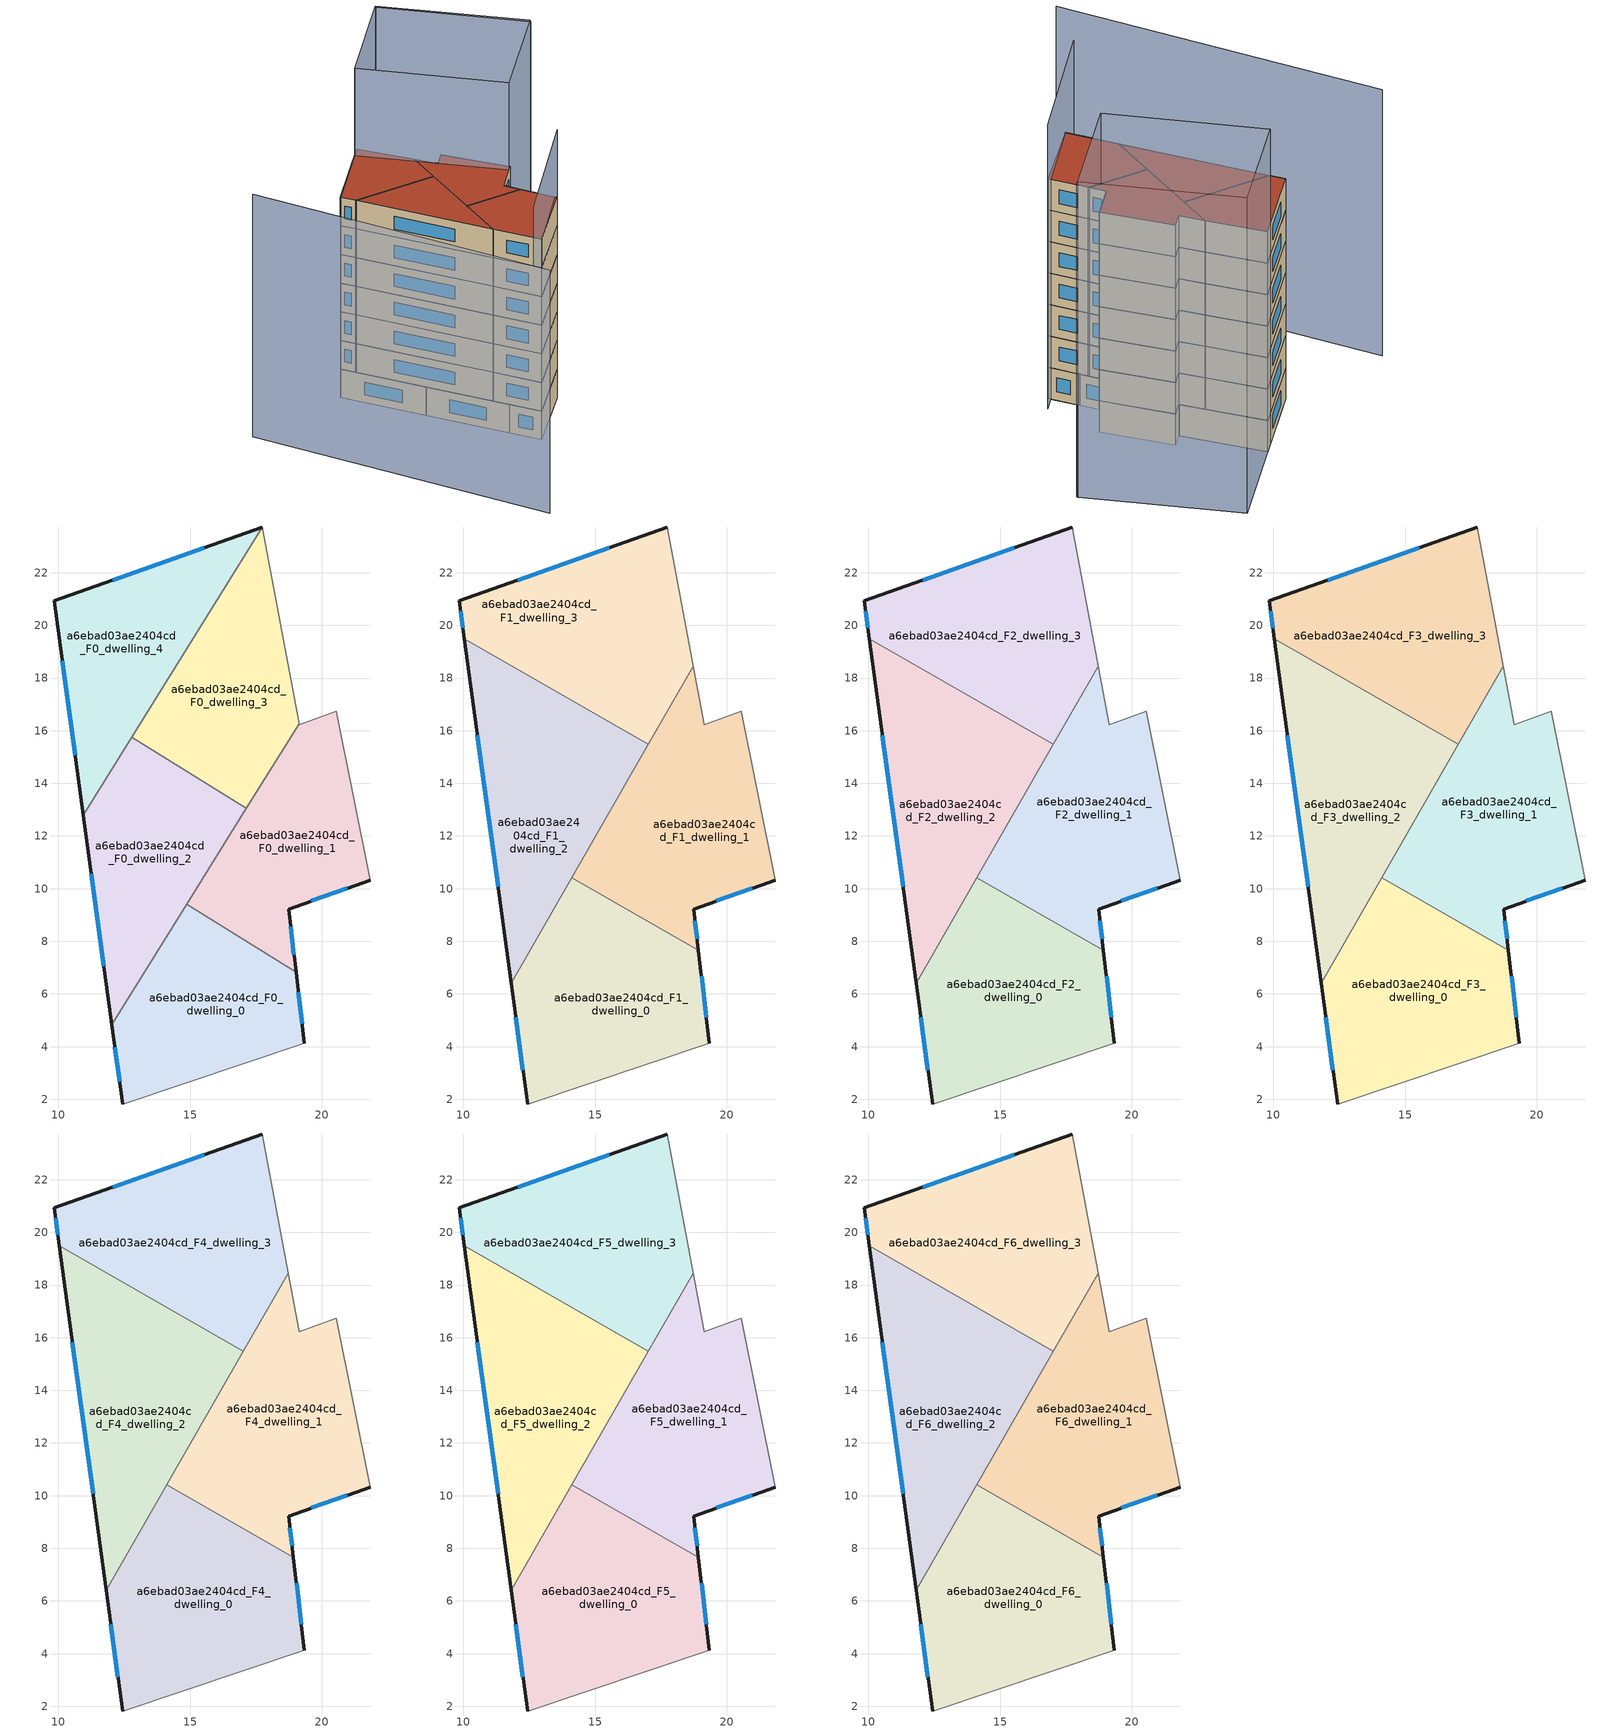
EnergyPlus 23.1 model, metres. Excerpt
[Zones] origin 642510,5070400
a6ebad03ae2404cd_F0_dwelling_0
 floor ground (EU_floor_Construction): 19.34,4.12 19.02,6.82 14.87,9.4 12.03,4.82 12.44,1.82 z0
 wall outside (EU_wall_Construction): 12.44,1.82 12.03,4.82 / 19.02,6.82 19.34,4.12 z0:3
 wall to a6ebad03ae2404cd_F0_dwelling_1 (EU_wall_Construction): 14.87,9.4 19.02,6.82 z0:3
 wall adiabatic (EU_wall_Construction): 19.34,4.12 12.44,1.82 z0:3
 wall to a6ebad03ae2404cd_F0_dwelling_2 (EU_wall_Construction): 12.03,4.82 14.87,9.4 z0:3
 window (EU_Window_Construction): 12.32,2.66 12.14,3.98 / 19.11,6.06 19.25,4.88 z0.84:2.16
a6ebad03ae2404cd_F0_dwelling_1
 floor ground (EU_floor_Construction): 19.02,6.82 18.74,9.22 21.84,10.32 20.55,16.73 19.15,16.23 19.14,16.26 14.87,9.4 z0
 wall outside (EU_wall_Construction): 21.84,10.32 18.74,9.22 19.02,6.82 z0:3
 wall adiabatic (EU_wall_Construction): 19.14,16.26 19.15,16.23 20.55,16.73 21.84,10.32 z0:3
 wall to a6ebad03ae2404cd_F0_dwelling_3 (EU_wall_Construction): 17.14,13.05 19.14,16.26 z0:3
 wall to a6ebad03ae2404cd_F0_dwelling_2 (EU_wall_Construction): 14.87,9.4 17.14,13.05 z0:3
 window (EU_Window_Construction): 20.98,10.02 19.61,9.53 / 18.82,8.55 18.94,7.49 z0.84:2.16
a6ebad03ae2404cd_F0_dwelling_2
 floor ground (EU_floor_Construction): 12.03,4.82 17.14,13.05 12.79,15.75 10.94,12.79 z0
 wall outside (EU_wall_Construction): 12.03,4.82 10.94,12.79 z0:3
 wall to a6ebad03ae2404cd_F0_dwelling_3 (EU_wall_Construction): 12.79,15.75 17.14,13.05 z0:3
 wall to a6ebad03ae2404cd_F0_dwelling_4 (EU_wall_Construction): 10.94,12.79 12.79,15.75 z0:3
 window (EU_Window_Construction): 11.72,7.06 11.25,10.56 z0.84:2.16
a6ebad03ae2404cd_F0_dwelling_3
 floor ground (EU_floor_Construction): 17.14,13.05 19.14,16.26 17.75,23.73 12.79,15.75 z0
 wall adiabatic (EU_wall_Construction): 17.75,23.73 19.14,16.26 z0:3
 wall to a6ebad03ae2404cd_F0_dwelling_4 (EU_wall_Construction): 12.79,15.76 17.75,23.73 z0:3
 ceiling adiabatic (EU_roof_Construction): 17.75,23.73 18.73,18.45 16.03,13.74 17.03,15.48 13.78,17.35 z3
a6ebad03ae2404cd_F0_dwelling_4
 floor ground (EU_floor_Construction): 10.94,12.79 17.75,23.73 9.84,20.94 z0
 wall outside (EU_wall_Construction): 10.94,12.79 9.84,20.94 17.75,23.73 z0:3
 window (EU_Window_Construction): 10.64,15.07 10.15,18.65 / 12.05,21.72 15.53,22.95 z0.84:2.16
a6ebad03ae2404cd_F1_dwelling_0
 floor to a6ebad03ae2404cd_F0_dwelling_0 (EU_floor_Construction): 19.34,4.12 19.02,6.82 14.87,9.4 12.03,4.82 12.44,1.82 z3
 floor to a6ebad03ae2404cd_F0_dwelling_2 (EU_floor_Construction): 12.03,4.82 15.14,9.83 14.12,10.42 11.81,6.4 z3
 floor to a6ebad03ae2404cd_F0_dwelling_1 (EU_floor_Construction): 19.02,6.82 18.93,7.66 15.14,9.83 14.87,9.4 z3
 wall outside (EU_wall_Construction): 12.44,1.82 11.81,6.4 / 18.93,7.66 19.34,4.12 z3:6
 wall to a6ebad03ae2404cd_F1_dwelling_1 (EU_wall_Construction): 14.12,10.42 18.93,7.66 z3:6
 wall adiabatic (EU_wall_Construction): 19.34,4.12 12.44,1.82 z3:6
 wall to a6ebad03ae2404cd_F1_dwelling_2 (EU_wall_Construction): 11.81,6.4 14.12,10.42 z3:6
 window (EU_Window_Construction): 12.26,3.11 11.99,5.12 / 19.04,6.67 19.22,5.11 z3.84:5.16
a6ebad03ae2404cd_F1_dwelling_1
 floor to a6ebad03ae2404cd_F0_dwelling_1 (EU_floor_Construction): 21.84,10.32 20.55,16.73 19.15,16.23 19.14,16.26 15.14,9.83 18.93,7.66 18.74,9.22 z3
 floor to a6ebad03ae2404cd_F0_dwelling_3 (EU_floor_Construction): 17.14,13.05 19.14,16.26 18.73,18.45 16.03,13.74 z3
 floor to a6ebad03ae2404cd_F0_dwelling_2 (EU_floor_Construction): 15.14,9.83 17.14,13.05 16.03,13.74 14.12,10.42 z3
 wall outside (EU_wall_Construction): 21.84,10.32 18.74,9.22 18.93,7.66 z3:6
 wall adiabatic (EU_wall_Construction): 18.73,18.45 19.15,16.23 20.55,16.73 21.84,10.32 z3:6
 wall to a6ebad03ae2404cd_F1_dwelling_3 (EU_wall_Construction): 17.03,15.48 18.73,18.45 z3:6
 wall to a6ebad03ae2404cd_F1_dwelling_2 (EU_wall_Construction): 14.12,10.42 17.03,15.48 z3:6
 window (EU_Window_Construction): 20.98,10.02 19.61,9.53 / 18.79,8.79 18.87,8.1 z3.84:5.16
a6ebad03ae2404cd_F1_dwelling_2
 floor to a6ebad03ae2404cd_F0_dwelling_2 (EU_floor_Construction): 11.81,6.4 16.03,13.74 12.79,15.75 10.95,12.79 z3
 floor to a6ebad03ae2404cd_F0_dwelling_3 (EU_floor_Construction): 16.03,13.74 17.03,15.48 13.78,17.35 12.79,15.75 z3
 floor to a6ebad03ae2404cd_F0_dwelling_4 (EU_floor_Construction): 10.95,12.79 13.78,17.35 10.03,19.5 z3
 wall outside (EU_wall_Construction): 11.81,6.4 10.03,19.5 z3:6
 wall to a6ebad03ae2404cd_F1_dwelling_3 (EU_wall_Construction): 10.03,19.5 17.03,15.48 z3:6
 window (EU_Window_Construction): 11.31,10.07 10.53,15.83 z3.84:5.16
a6ebad03ae2404cd_F1_dwelling_3
 floor to a6ebad03ae2404cd_F0_dwelling_4 (EU_floor_Construction): 13.78,17.35 17.75,23.73 9.84,20.94 10.03,19.5 z3
 floor adiabatic (EU_floor_Construction): 17.03,15.48 18.73,18.45 17.75,23.74 13.78,17.35 12.28,18.21 z3
 wall outside (EU_wall_Construction): 10.03,19.5 9.84,20.94 17.75,23.74 z3:6
 wall adiabatic (EU_wall_Construction): 17.75,23.74 18.73,18.45 z3:6
 window (EU_Window_Construction): 9.98,19.9 9.89,20.53 / 12.05,21.72 15.53,22.95 z3.84:5.16
a6ebad03ae2404cd_F2_dwelling_0
 floor to a6ebad03ae2404cd_F1_dwelling_0 (EU_floor_Construction): 19.34,4.12 18.93,7.66 14.12,10.42 11.81,6.4 12.44,1.82 z6
 wall outside (EU_wall_Construction): 12.44,1.82 11.81,6.4 / 18.93,7.66 19.34,4.12 z6:9
 wall to a6ebad03ae2404cd_F2_dwelling_1 (EU_wall_Construction): 14.12,10.42 18.93,7.66 z6:9
 wall adiabatic (EU_wall_Construction): 19.34,4.12 12.44,1.82 z6:9
 wall to a6ebad03ae2404cd_F2_dwelling_2 (EU_wall_Construction): 11.81,6.4 14.12,10.42 z6:9
 window (EU_Window_Construction): 12.26,3.11 11.99,5.12 / 19.04,6.67 19.22,5.11 z6.84:8.16
a6ebad03ae2404cd_F2_dwelling_1
 floor to a6ebad03ae2404cd_F1_dwelling_1 (EU_floor_Construction): 21.84,10.32 20.55,16.73 19.15,16.23 18.73,18.45 14.12,10.42 18.93,7.66 18.74,9.22 z6
 wall outside (EU_wall_Construction): 21.84,10.32 18.74,9.22 18.93,7.66 z6:9
 wall adiabatic (EU_wall_Construction): 18.73,18.45 19.15,16.23 20.55,16.73 21.84,10.32 z6:9
 wall to a6ebad03ae2404cd_F2_dwelling_3 (EU_wall_Construction): 17.03,15.48 18.73,18.45 z6:9
 wall to a6ebad03ae2404cd_F2_dwelling_2 (EU_wall_Construction): 14.12,10.42 17.03,15.48 z6:9
 window (EU_Window_Construction): 20.98,10.02 19.61,9.53 / 18.79,8.79 18.87,8.1 z6.84:8.16
a6ebad03ae2404cd_F2_dwelling_2
 floor to a6ebad03ae2404cd_F1_dwelling_2 (EU_floor_Construction): 11.81,6.4 17.03,15.48 10.03,19.5 z6
 wall outside (EU_wall_Construction): 11.81,6.4 10.03,19.5 z6:9
 wall to a6ebad03ae2404cd_F2_dwelling_3 (EU_wall_Construction): 10.03,19.5 17.03,15.48 z6:9
 window (EU_Window_Construction): 11.31,10.07 10.53,15.83 z6.84:8.16
a6ebad03ae2404cd_F2_dwelling_3
 floor to a6ebad03ae2404cd_F1_dwelling_3 (EU_floor_Construction): 17.03,15.48 18.73,18.45 17.75,23.74 9.84,20.94 10.03,19.5 z6
 wall outside (EU_wall_Construction): 10.03,19.5 9.84,20.94 17.75,23.74 z6:9
 wall adiabatic (EU_wall_Construction): 17.75,23.74 18.73,18.45 z6:9
 window (EU_Window_Construction): 9.98,19.9 9.89,20.53 / 12.05,21.72 15.53,22.95 z6.84:8.16
a6ebad03ae2404cd_F3_dwelling_0
 floor to a6ebad03ae2404cd_F2_dwelling_0 (EU_floor_Construction): 19.34,4.12 18.93,7.66 14.12,10.42 11.81,6.4 12.44,1.82 z9
 wall outside (EU_wall_Construction): 12.44,1.82 11.81,6.4 / 18.93,7.66 19.34,4.12 z9:12
 wall to a6ebad03ae2404cd_F3_dwelling_1 (EU_wall_Construction): 14.12,10.42 18.93,7.66 z9:12
 wall adiabatic (EU_wall_Construction): 19.34,4.12 12.44,1.82 z9:12
 wall to a6ebad03ae2404cd_F3_dwelling_2 (EU_wall_Construction): 11.81,6.4 14.12,10.42 z9:12
 window (EU_Window_Construction): 12.26,3.11 11.99,5.12 / 19.04,6.67 19.22,5.11 z9.84:11.16
a6ebad03ae2404cd_F3_dwelling_1
 floor to a6ebad03ae2404cd_F2_dwelling_1 (EU_floor_Construction): 21.84,10.32 20.55,16.73 19.15,16.23 18.73,18.45 14.12,10.42 18.93,7.66 18.74,9.22 z9
 wall outside (EU_wall_Construction): 21.84,10.32 18.74,9.22 18.93,7.66 z9:12
 wall adiabatic (EU_wall_Construction): 18.73,18.45 19.15,16.23 20.55,16.73 21.84,10.32 z9:12
 wall to a6ebad03ae2404cd_F3_dwelling_3 (EU_wall_Construction): 17.03,15.48 18.73,18.45 z9:12
 wall to a6ebad03ae2404cd_F3_dwelling_2 (EU_wall_Construction): 14.12,10.42 17.03,15.48 z9:12
 window (EU_Window_Construction): 20.98,10.02 19.61,9.53 / 18.79,8.79 18.87,8.1 z9.84:11.16
a6ebad03ae2404cd_F3_dwelling_2
 floor to a6ebad03ae2404cd_F2_dwelling_2 (EU_floor_Construction): 11.81,6.4 17.03,15.48 10.03,19.5 z9
 wall outside (EU_wall_Construction): 11.81,6.4 10.03,19.5 z9:12
 wall to a6ebad03ae2404cd_F3_dwelling_3 (EU_wall_Construction): 10.03,19.5 17.03,15.48 z9:12
 window (EU_Window_Construction): 11.31,10.07 10.53,15.83 z9.84:11.16
a6ebad03ae2404cd_F3_dwelling_3
 floor to a6ebad03ae2404cd_F2_dwelling_3 (EU_floor_Construction): 17.03,15.48 18.73,18.45 17.75,23.74 9.84,20.94 10.03,19.5 z9
 wall outside (EU_wall_Construction): 10.03,19.5 9.84,20.94 17.75,23.74 z9:12
 wall adiabatic (EU_wall_Construction): 17.75,23.74 18.73,18.45 z9:12
 window (EU_Window_Construction): 9.98,19.9 9.89,20.53 / 12.05,21.72 15.53,22.95 z9.84:11.16
a6ebad03ae2404cd_F4_dwelling_0
 floor to a6ebad03ae2404cd_F3_dwelling_0 (EU_floor_Construction): 19.34,4.12 18.93,7.66 14.12,10.42 11.81,6.4 12.44,1.82 z12
 wall outside (EU_wall_Construction): 12.44,1.82 11.81,6.4 / 18.93,7.66 19.34,4.12 z12:15
 wall to a6ebad03ae2404cd_F4_dwelling_1 (EU_wall_Construction): 14.12,10.42 18.93,7.66 z12:15
 wall adiabatic (EU_wall_Construction): 19.34,4.12 12.44,1.82 z12:15
 wall to a6ebad03ae2404cd_F4_dwelling_2 (EU_wall_Construction): 11.81,6.4 14.12,10.42 z12:15
 window (EU_Window_Construction): 12.26,3.11 11.99,5.12 / 19.04,6.67 19.22,5.11 z12.84:14.16
a6ebad03ae2404cd_F4_dwelling_1
 floor to a6ebad03ae2404cd_F3_dwelling_1 (EU_floor_Construction): 21.84,10.32 20.55,16.73 19.15,16.23 18.73,18.45 14.12,10.42 18.93,7.66 18.74,9.22 z12
 wall outside (EU_wall_Construction): 21.84,10.32 18.74,9.22 18.93,7.66 z12:15
 wall adiabatic (EU_wall_Construction): 18.73,18.45 19.15,16.23 20.55,16.73 21.84,10.32 z12:15
 wall to a6ebad03ae2404cd_F4_dwelling_3 (EU_wall_Construction): 17.03,15.48 18.73,18.45 z12:15
 wall to a6ebad03ae2404cd_F4_dwelling_2 (EU_wall_Construction): 14.12,10.42 17.03,15.48 z12:15
 window (EU_Window_Construction): 20.98,10.02 19.61,9.53 / 18.79,8.79 18.87,8.1 z12.84:14.16
a6ebad03ae2404cd_F4_dwelling_2
 floor to a6ebad03ae2404cd_F3_dwelling_2 (EU_floor_Construction): 11.81,6.4 17.03,15.48 10.03,19.5 z12
 wall outside (EU_wall_Construction): 11.81,6.4 10.03,19.5 z12:15
 wall to a6ebad03ae2404cd_F4_dwelling_3 (EU_wall_Construction): 10.03,19.5 17.03,15.48 z12:15
 window (EU_Window_Construction): 11.31,10.07 10.53,15.83 z12.84:14.16
a6ebad03ae2404cd_F4_dwelling_3
 floor to a6ebad03ae2404cd_F3_dwelling_3 (EU_floor_Construction): 17.03,15.48 18.73,18.45 17.75,23.74 9.84,20.94 10.03,19.5 z12
 wall outside (EU_wall_Construction): 10.03,19.5 9.84,20.94 17.75,23.74 z12:15
 wall adiabatic (EU_wall_Construction): 17.75,23.74 18.73,18.45 z12:15
 window (EU_Window_Construction): 9.98,19.9 9.89,20.53 / 12.05,21.72 15.53,22.95 z12.84:14.16
a6ebad03ae2404cd_F5_dwelling_0
 floor to a6ebad03ae2404cd_F4_dwelling_0 (EU_floor_Construction): 19.34,4.12 18.93,7.66 14.12,10.42 11.81,6.4 12.44,1.82 z15
 wall outside (EU_wall_Construction): 12.44,1.82 11.81,6.4 / 18.93,7.66 19.34,4.12 z15:18
 wall to a6ebad03ae2404cd_F5_dwelling_1 (EU_wall_Construction): 14.12,10.42 18.93,7.66 z15:18
 wall adiabatic (EU_wall_Construction): 19.34,4.12 12.44,1.82 z15:18
 wall to a6ebad03ae2404cd_F5_dwelling_2 (EU_wall_Construction): 11.81,6.4 14.12,10.42 z15:18
 window (EU_Window_Construction): 12.26,3.11 11.99,5.12 / 19.04,6.67 19.22,5.11 z15.84:17.16
a6ebad03ae2404cd_F5_dwelling_1
 floor to a6ebad03ae2404cd_F4_dwelling_1 (EU_floor_Construction): 21.84,10.32 20.55,16.73 19.15,16.23 18.73,18.45 14.12,10.42 18.93,7.66 18.74,9.22 z15
 wall outside (EU_wall_Construction): 21.84,10.32 18.74,9.22 18.93,7.66 z15:18
 wall adiabatic (EU_wall_Construction): 18.73,18.45 19.15,16.23 20.55,16.73 21.84,10.32 z15:18
 wall to a6ebad03ae2404cd_F5_dwelling_3 (EU_wall_Construction): 17.03,15.48 18.73,18.45 z15:18
 wall to a6ebad03ae2404cd_F5_dwelling_2 (EU_wall_Construction): 14.12,10.42 17.03,15.48 z15:18
 window (EU_Window_Construction): 20.98,10.02 19.61,9.53 / 18.79,8.79 18.87,8.1 z15.84:17.16
a6ebad03ae2404cd_F5_dwelling_2
 floor to a6ebad03ae2404cd_F4_dwelling_2 (EU_floor_Construction): 11.81,6.4 17.03,15.48 10.03,19.5 z15
 wall outside (EU_wall_Construction): 11.81,6.4 10.03,19.5 z15:18
 wall to a6ebad03ae2404cd_F5_dwelling_3 (EU_wall_Construction): 10.03,19.5 17.03,15.48 z15:18
 window (EU_Window_Construction): 11.31,10.07 10.53,15.83 z15.84:17.16
a6ebad03ae2404cd_F5_dwelling_3
 floor to a6ebad03ae2404cd_F4_dwelling_3 (EU_floor_Construction): 17.03,15.48 18.73,18.45 17.75,23.74 9.84,20.94 10.03,19.5 z15
 wall outside (EU_wall_Construction): 10.03,19.5 9.84,20.94 17.75,23.74 z15:18
 wall adiabatic (EU_wall_Construction): 17.75,23.74 18.73,18.45 z15:18
 window (EU_Window_Construction): 9.98,19.9 9.89,20.53 / 12.05,21.72 15.53,22.95 z15.84:17.16
a6ebad03ae2404cd_F6_dwelling_0
 floor to a6ebad03ae2404cd_F5_dwelling_0 (EU_floor_Construction): 19.34,4.12 18.93,7.66 14.12,10.42 11.81,6.4 12.44,1.82 z18
 wall outside (EU_wall_Construction): 12.44,1.82 11.81,6.4 / 18.93,7.66 19.34,4.12 z18:21
 wall to a6ebad03ae2404cd_F6_dwelling_1 (EU_wall_Construction): 14.12,10.42 18.93,7.66 z18:21
 wall adiabatic (EU_wall_Construction): 19.34,4.12 12.44,1.82 z18:21
 wall to a6ebad03ae2404cd_F6_dwelling_2 (EU_wall_Construction): 11.81,6.4 14.12,10.42 z18:21
 window (EU_Window_Construction): 12.26,3.11 11.99,5.12 / 19.04,6.67 19.22,5.11 z18.84:20.16
 roof outside (EU_roof_Construction): 18.93,7.66 19.34,4.12 12.44,1.82 11.81,6.4 14.12,10.42 z21
a6ebad03ae2404cd_F6_dwelling_1
 floor to a6ebad03ae2404cd_F5_dwelling_1 (EU_floor_Construction): 21.84,10.32 20.55,16.73 19.15,16.23 18.73,18.45 14.12,10.42 18.93,7.66 18.74,9.22 z18
 wall outside (EU_wall_Construction): 21.84,10.32 18.74,9.22 18.93,7.66 z18:21
 wall adiabatic (EU_wall_Construction): 18.73,18.45 19.15,16.23 20.55,16.73 21.84,10.32 z18:21
 wall to a6ebad03ae2404cd_F6_dwelling_3 (EU_wall_Construction): 17.03,15.48 18.73,18.45 z18:21
 wall to a6ebad03ae2404cd_F6_dwelling_2 (EU_wall_Construction): 14.12,10.42 17.03,15.48 z18:21
 window (EU_Window_Construction): 20.98,10.02 19.61,9.53 / 18.79,8.79 18.87,8.1 z18.84:20.16
 roof outside (EU_roof_Construction): 20.55,16.73 21.84,10.32 18.74,9.22 18.93,7.66 14.12,10.42 18.73,18.45 19.15,16.23 z21
a6ebad03ae2404cd_F6_dwelling_2
 floor to a6ebad03ae2404cd_F5_dwelling_2 (EU_floor_Construction): 11.81,6.4 17.03,15.48 10.03,19.5 z18
 wall outside (EU_wall_Construction): 11.81,6.4 10.03,19.5 z18:21
 wall to a6ebad03ae2404cd_F6_dwelling_3 (EU_wall_Construction): 10.03,19.5 17.03,15.48 z18:21
 window (EU_Window_Construction): 11.31,10.07 10.53,15.83 z18.84:20.16
 roof outside (EU_roof_Construction): 17.03,15.48 11.81,6.4 10.03,19.5 z21
a6ebad03ae2404cd_F6_dwelling_3
 floor to a6ebad03ae2404cd_F5_dwelling_3 (EU_floor_Construction): 17.03,15.48 18.73,18.45 17.75,23.74 9.84,20.94 10.03,19.5 z18
 wall outside (EU_wall_Construction): 10.03,19.5 9.84,20.94 17.75,23.74 z18:21
 wall adiabatic (EU_wall_Construction): 17.75,23.74 18.73,18.45 z18:21
 window (EU_Window_Construction): 9.98,19.9 9.89,20.53 / 12.05,21.72 15.53,22.95 z18.84:20.16
 roof outside (EU_roof_Construction): 17.75,23.74 18.73,18.45 17.03,15.48 10.03,19.5 9.84,20.94 z21
shading: 8.32,0.29 20.73,4.89 z0:27.1; 0.23,24.49 1.99,-4.94 z0:25.4; 31.45,13.72 21.3,10.13 / 21.3,10.13 16.63,23.34 / 16.63,23.34 26.78,26.93 / 26.78,26.93 31.45,13.72 z0:30.1; 31.38,13.63 26.75,26.84 z0:30
[Building]
EU S2 Campaign: North Axis=0; Terrain=City; Solar Distribution=FullExterior
[Site:Location]
Lyon-Bron: Latitude=45.75; Longitude=5; Time Zone=1; Elevation=198
[SizingPeriod:WeatherFileDays]
AnnualSizingPeriod: Begin Month=1; Begin Day of Month=1; End Month=12; End Day of Month=31; Day of Week for Start Day=Monday; Use Weather File Daylight Saving Period=No; Use Weather File Rain and Snow Indicators=No
[MATERIAL]
EU_InternalMass_Material: Roughness=MediumRough; Thickness=0.1; Conductivity=1; Density=1800; Specific Heat=900; Thermal Absorptance=0.9; Solar Absorptance=0.7; Visible Absorptance=0.7
[MATERIAL:NOMASS] Roughness=MediumRough; Thermal Absorptance=0.9; Solar Absorptance=0.7; Visible Absorptance=0.7
Name | Thermal Resistance
EU_wall_NoMass | 0.776494
EU_roof_NoMass | 0.486893
EU_floor_NoMass | 0.421597
[WINDOWMATERIAL:SIMPLEGLAZINGSYSTEM]
EU_Window_SimpleGlazing: UFactor=4.24961; Solar Heat Gain Coefficient=0.83; Visible Transmittance=0.83
[CONSTRUCTION]
EU_wall_Construction: EU_wall_NoMass
EU_roof_Construction: EU_roof_NoMass
EU_floor_Construction: EU_floor_NoMass
EU_InternalMass_Construction: EU_InternalMass_Material
EU_Window_Construction: EU_Window_SimpleGlazing
[ZONE] Type=1; Multiplier=1; Ceiling Height=autocalculate; Floor Area=autocalculate; Part of Total Floor Area=Yes
Name | Volume
a6ebad03ae2404cd_F0_dwelling_0 | 101.295
a6ebad03ae2404cd_F1_dwelling_0; a6ebad03ae2404cd_F2_dwelling_0; a6ebad03ae2404cd_F3_dwelling_0; a6ebad03ae2404cd_F4_dwelling_0; a6ebad03ae2404cd_F5_dwelling_0; a6ebad03ae2404cd_F6_dwelling_0 | 126.617
a6ebad03ae2404cd_F0_dwelling_1 | 101.293
a6ebad03ae2404cd_F1_dwelling_1; a6ebad03ae2404cd_F2_dwelling_1; a6ebad03ae2404cd_F3_dwelling_1; a6ebad03ae2404cd_F4_dwelling_1; a6ebad03ae2404cd_F5_dwelling_1; a6ebad03ae2404cd_F6_dwelling_1 | 126.619
a6ebad03ae2404cd_F0_dwelling_2 | 101.306
a6ebad03ae2404cd_F1_dwelling_2; a6ebad03ae2404cd_F2_dwelling_2; a6ebad03ae2404cd_F3_dwelling_2; a6ebad03ae2404cd_F4_dwelling_2; a6ebad03ae2404cd_F5_dwelling_2; a6ebad03ae2404cd_F6_dwelling_2 | 126.627
a6ebad03ae2404cd_F0_dwelling_3 | 101.309
a6ebad03ae2404cd_F1_dwelling_3; a6ebad03ae2404cd_F2_dwelling_3; a6ebad03ae2404cd_F3_dwelling_3; a6ebad03ae2404cd_F4_dwelling_3; a6ebad03ae2404cd_F5_dwelling_3; a6ebad03ae2404cd_F6_dwelling_3 | 126.633
a6ebad03ae2404cd_F0_dwelling_4 | 101.266
[INTERNALMASS] Construction=EU_InternalMass_Construction
Name | Zone or ZoneList | Surface Area
a6ebad03ae2404cd_F0_dwelling_0_EU_InternalMass | a6ebad03ae2404cd_F0_dwelling_0 | 33.7646
a6ebad03ae2404cd_F0_dwelling_1_EU_InternalMass | a6ebad03ae2404cd_F0_dwelling_1 | 33.7648
a6ebad03ae2404cd_F0_dwelling_2_EU_InternalMass | a6ebad03ae2404cd_F0_dwelling_2 | 33.769
a6ebad03ae2404cd_F0_dwelling_3_EU_InternalMass | a6ebad03ae2404cd_F0_dwelling_3 | 33.7672
a6ebad03ae2404cd_F0_dwelling_4_EU_InternalMass | a6ebad03ae2404cd_F0_dwelling_4 | 33.7687
a6ebad03ae2404cd_F1_dwelling_0_EU_InternalMass | a6ebad03ae2404cd_F1_dwelling_0 | 42.2059
a6ebad03ae2404cd_F1_dwelling_1_EU_InternalMass | a6ebad03ae2404cd_F1_dwelling_1 | 42.2057
a6ebad03ae2404cd_F1_dwelling_2_EU_InternalMass | a6ebad03ae2404cd_F1_dwelling_2 | 42.21
a6ebad03ae2404cd_F1_dwelling_3_EU_InternalMass | a6ebad03ae2404cd_F1_dwelling_3 | 42.2102
a6ebad03ae2404cd_F2_dwelling_0_EU_InternalMass | a6ebad03ae2404cd_F2_dwelling_0 | 42.2059
a6ebad03ae2404cd_F2_dwelling_1_EU_InternalMass | a6ebad03ae2404cd_F2_dwelling_1 | 42.2057
a6ebad03ae2404cd_F2_dwelling_2_EU_InternalMass | a6ebad03ae2404cd_F2_dwelling_2 | 42.21
a6ebad03ae2404cd_F2_dwelling_3_EU_InternalMass | a6ebad03ae2404cd_F2_dwelling_3 | 42.2102
a6ebad03ae2404cd_F3_dwelling_0_EU_InternalMass | a6ebad03ae2404cd_F3_dwelling_0 | 42.2059
a6ebad03ae2404cd_F3_dwelling_1_EU_InternalMass | a6ebad03ae2404cd_F3_dwelling_1 | 42.2057
a6ebad03ae2404cd_F3_dwelling_2_EU_InternalMass | a6ebad03ae2404cd_F3_dwelling_2 | 42.21
a6ebad03ae2404cd_F3_dwelling_3_EU_InternalMass | a6ebad03ae2404cd_F3_dwelling_3 | 42.2102
a6ebad03ae2404cd_F4_dwelling_0_EU_InternalMass | a6ebad03ae2404cd_F4_dwelling_0 | 42.2059
a6ebad03ae2404cd_F4_dwelling_1_EU_InternalMass | a6ebad03ae2404cd_F4_dwelling_1 | 42.2057
a6ebad03ae2404cd_F4_dwelling_2_EU_InternalMass | a6ebad03ae2404cd_F4_dwelling_2 | 42.21
a6ebad03ae2404cd_F4_dwelling_3_EU_InternalMass | a6ebad03ae2404cd_F4_dwelling_3 | 42.2102
a6ebad03ae2404cd_F5_dwelling_0_EU_InternalMass | a6ebad03ae2404cd_F5_dwelling_0 | 42.2059
a6ebad03ae2404cd_F5_dwelling_1_EU_InternalMass | a6ebad03ae2404cd_F5_dwelling_1 | 42.2057
a6ebad03ae2404cd_F5_dwelling_2_EU_InternalMass | a6ebad03ae2404cd_F5_dwelling_2 | 42.21
a6ebad03ae2404cd_F5_dwelling_3_EU_InternalMass | a6ebad03ae2404cd_F5_dwelling_3 | 42.2102
a6ebad03ae2404cd_F6_dwelling_0_EU_InternalMass | a6ebad03ae2404cd_F6_dwelling_0 | 42.2059
a6ebad03ae2404cd_F6_dwelling_1_EU_InternalMass | a6ebad03ae2404cd_F6_dwelling_1 | 42.2057
a6ebad03ae2404cd_F6_dwelling_2_EU_InternalMass | a6ebad03ae2404cd_F6_dwelling_2 | 42.21
a6ebad03ae2404cd_F6_dwelling_3_EU_InternalMass | a6ebad03ae2404cd_F6_dwelling_3 | 42.2102
[OTHEREQUIPMENT] Fuel Type=Electricity; Design Level Calculation Method=Watts/Area; Power per Zone Floor Area=1; Fraction Latent=0; Fraction Radiant=0; Fraction Lost=0; Carbon Dioxide Generation Rate=0; EndUse Subcategory=EU_Step8_InternalGains
Name | Zone or ZoneList or Space or SpaceList | Schedule
EU_Step8_InternalGain_a6ebad03ae2404cd_F0_dwelling_0_f000 | a6ebad03ae2404cd_F0_dwelling_0 | EU_Step8_GainSchedule_a6ebad03ae2404cd_F0_dwelling_0_f000
EU_Step8_InternalGain_a6ebad03ae2404cd_F0_dwelling_1_f000 | a6ebad03ae2404cd_F0_dwelling_1 | EU_Step8_GainSchedule_a6ebad03ae2404cd_F0_dwelling_1_f000
EU_Step8_InternalGain_a6ebad03ae2404cd_F0_dwelling_2_f000 | a6ebad03ae2404cd_F0_dwelling_2 | EU_Step8_GainSchedule_a6ebad03ae2404cd_F0_dwelling_2_f000
EU_Step8_InternalGain_a6ebad03ae2404cd_F0_dwelling_3_f000 | a6ebad03ae2404cd_F0_dwelling_3 | EU_Step8_GainSchedule_a6ebad03ae2404cd_F0_dwelling_3_f000
EU_Step8_InternalGain_a6ebad03ae2404cd_F0_dwelling_4_f000 | a6ebad03ae2404cd_F0_dwelling_4 | EU_Step8_GainSchedule_a6ebad03ae2404cd_F0_dwelling_4_f000
EU_Step8_InternalGain_a6ebad03ae2404cd_F1_dwelling_0_f000 | a6ebad03ae2404cd_F1_dwelling_0 | EU_Step8_GainSchedule_a6ebad03ae2404cd_F1_dwelling_0_f000
EU_Step8_InternalGain_a6ebad03ae2404cd_F1_dwelling_1_f000 | a6ebad03ae2404cd_F1_dwelling_1 | EU_Step8_GainSchedule_a6ebad03ae2404cd_F1_dwelling_1_f000
EU_Step8_InternalGain_a6ebad03ae2404cd_F1_dwelling_2_f000 | a6ebad03ae2404cd_F1_dwelling_2 | EU_Step8_GainSchedule_a6ebad03ae2404cd_F1_dwelling_2_f000
EU_Step8_InternalGain_a6ebad03ae2404cd_F1_dwelling_3_f000 | a6ebad03ae2404cd_F1_dwelling_3 | EU_Step8_GainSchedule_a6ebad03ae2404cd_F1_dwelling_3_f000
EU_Step8_InternalGain_a6ebad03ae2404cd_F2_dwelling_0_f000 | a6ebad03ae2404cd_F2_dwelling_0 | EU_Step8_GainSchedule_a6ebad03ae2404cd_F2_dwelling_0_f000
EU_Step8_InternalGain_a6ebad03ae2404cd_F2_dwelling_1_f000 | a6ebad03ae2404cd_F2_dwelling_1 | EU_Step8_GainSchedule_a6ebad03ae2404cd_F2_dwelling_1_f000
EU_Step8_InternalGain_a6ebad03ae2404cd_F2_dwelling_2_f000 | a6ebad03ae2404cd_F2_dwelling_2 | EU_Step8_GainSchedule_a6ebad03ae2404cd_F2_dwelling_2_f000
EU_Step8_InternalGain_a6ebad03ae2404cd_F2_dwelling_3_f000 | a6ebad03ae2404cd_F2_dwelling_3 | EU_Step8_GainSchedule_a6ebad03ae2404cd_F2_dwelling_3_f000
EU_Step8_InternalGain_a6ebad03ae2404cd_F3_dwelling_0_f000 | a6ebad03ae2404cd_F3_dwelling_0 | EU_Step8_GainSchedule_a6ebad03ae2404cd_F3_dwelling_0_f000
EU_Step8_InternalGain_a6ebad03ae2404cd_F3_dwelling_1_f000 | a6ebad03ae2404cd_F3_dwelling_1 | EU_Step8_GainSchedule_a6ebad03ae2404cd_F3_dwelling_1_f000
EU_Step8_InternalGain_a6ebad03ae2404cd_F3_dwelling_2_f000 | a6ebad03ae2404cd_F3_dwelling_2 | EU_Step8_GainSchedule_a6ebad03ae2404cd_F3_dwelling_2_f000
EU_Step8_InternalGain_a6ebad03ae2404cd_F3_dwelling_3_f000 | a6ebad03ae2404cd_F3_dwelling_3 | EU_Step8_GainSchedule_a6ebad03ae2404cd_F3_dwelling_3_f000
EU_Step8_InternalGain_a6ebad03ae2404cd_F4_dwelling_0_f000 | a6ebad03ae2404cd_F4_dwelling_0 | EU_Step8_GainSchedule_a6ebad03ae2404cd_F4_dwelling_0_f000
EU_Step8_InternalGain_a6ebad03ae2404cd_F4_dwelling_1_f000 | a6ebad03ae2404cd_F4_dwelling_1 | EU_Step8_GainSchedule_a6ebad03ae2404cd_F4_dwelling_1_f000
EU_Step8_InternalGain_a6ebad03ae2404cd_F4_dwelling_2_f000 | a6ebad03ae2404cd_F4_dwelling_2 | EU_Step8_GainSchedule_a6ebad03ae2404cd_F4_dwelling_2_f000
EU_Step8_InternalGain_a6ebad03ae2404cd_F4_dwelling_3_f000 | a6ebad03ae2404cd_F4_dwelling_3 | EU_Step8_GainSchedule_a6ebad03ae2404cd_F4_dwelling_3_f000
EU_Step8_InternalGain_a6ebad03ae2404cd_F5_dwelling_0_f000 | a6ebad03ae2404cd_F5_dwelling_0 | EU_Step8_GainSchedule_a6ebad03ae2404cd_F5_dwelling_0_f000
EU_Step8_InternalGain_a6ebad03ae2404cd_F5_dwelling_1_f000 | a6ebad03ae2404cd_F5_dwelling_1 | EU_Step8_GainSchedule_a6ebad03ae2404cd_F5_dwelling_1_f000
EU_Step8_InternalGain_a6ebad03ae2404cd_F5_dwelling_2_f000 | a6ebad03ae2404cd_F5_dwelling_2 | EU_Step8_GainSchedule_a6ebad03ae2404cd_F5_dwelling_2_f000
EU_Step8_InternalGain_a6ebad03ae2404cd_F5_dwelling_3_f000 | a6ebad03ae2404cd_F5_dwelling_3 | EU_Step8_GainSchedule_a6ebad03ae2404cd_F5_dwelling_3_f000
EU_Step8_InternalGain_a6ebad03ae2404cd_F6_dwelling_0_f000 | a6ebad03ae2404cd_F6_dwelling_0 | EU_Step8_GainSchedule_a6ebad03ae2404cd_F6_dwelling_0_f000
EU_Step8_InternalGain_a6ebad03ae2404cd_F6_dwelling_1_f000 | a6ebad03ae2404cd_F6_dwelling_1 | EU_Step8_GainSchedule_a6ebad03ae2404cd_F6_dwelling_1_f000
EU_Step8_InternalGain_a6ebad03ae2404cd_F6_dwelling_2_f000 | a6ebad03ae2404cd_F6_dwelling_2 | EU_Step8_GainSchedule_a6ebad03ae2404cd_F6_dwelling_2_f000
EU_Step8_InternalGain_a6ebad03ae2404cd_F6_dwelling_3_f000 | a6ebad03ae2404cd_F6_dwelling_3 | EU_Step8_GainSchedule_a6ebad03ae2404cd_F6_dwelling_3_f000
[ZONEVENTILATION:DESIGNFLOWRATE] Schedule=EU_AlwaysOn; Design Flow Rate Calculation Method=AirChanges/Hour; Air Changes per Hour=0.693814; Ventilation Type=Natural; Fan Pressure Rise=0; Fan Total Efficiency=1; Constant Term Coefficient=1; Temperature Term Coefficient=0; Velocity Term Coefficient=0; Velocity Squared Term Coefficient=0; Minimum Indoor Temperature=-100; Maximum Indoor Temperature=100; Delta Temperature=-100; Minimum Outdoor Temperature=-100; Maximum Outdoor Temperature=100; Maximum Wind Speed=40
Name | Zone or ZoneList or Space or SpaceList
EU_ConstantAir_a6ebad03ae2404cd_F0_dwelling_0 | a6ebad03ae2404cd_F0_dwelling_0
EU_ConstantAir_a6ebad03ae2404cd_F0_dwelling_1 | a6ebad03ae2404cd_F0_dwelling_1
EU_ConstantAir_a6ebad03ae2404cd_F0_dwelling_2 | a6ebad03ae2404cd_F0_dwelling_2
EU_ConstantAir_a6ebad03ae2404cd_F0_dwelling_3 | a6ebad03ae2404cd_F0_dwelling_3
EU_ConstantAir_a6ebad03ae2404cd_F0_dwelling_4 | a6ebad03ae2404cd_F0_dwelling_4
EU_ConstantAir_a6ebad03ae2404cd_F1_dwelling_0 | a6ebad03ae2404cd_F1_dwelling_0
EU_ConstantAir_a6ebad03ae2404cd_F1_dwelling_1 | a6ebad03ae2404cd_F1_dwelling_1
EU_ConstantAir_a6ebad03ae2404cd_F1_dwelling_2 | a6ebad03ae2404cd_F1_dwelling_2
EU_ConstantAir_a6ebad03ae2404cd_F1_dwelling_3 | a6ebad03ae2404cd_F1_dwelling_3
EU_ConstantAir_a6ebad03ae2404cd_F2_dwelling_0 | a6ebad03ae2404cd_F2_dwelling_0
EU_ConstantAir_a6ebad03ae2404cd_F2_dwelling_1 | a6ebad03ae2404cd_F2_dwelling_1
EU_ConstantAir_a6ebad03ae2404cd_F2_dwelling_2 | a6ebad03ae2404cd_F2_dwelling_2
EU_ConstantAir_a6ebad03ae2404cd_F2_dwelling_3 | a6ebad03ae2404cd_F2_dwelling_3
EU_ConstantAir_a6ebad03ae2404cd_F3_dwelling_0 | a6ebad03ae2404cd_F3_dwelling_0
EU_ConstantAir_a6ebad03ae2404cd_F3_dwelling_1 | a6ebad03ae2404cd_F3_dwelling_1
EU_ConstantAir_a6ebad03ae2404cd_F3_dwelling_2 | a6ebad03ae2404cd_F3_dwelling_2
EU_ConstantAir_a6ebad03ae2404cd_F3_dwelling_3 | a6ebad03ae2404cd_F3_dwelling_3
EU_ConstantAir_a6ebad03ae2404cd_F4_dwelling_0 | a6ebad03ae2404cd_F4_dwelling_0
EU_ConstantAir_a6ebad03ae2404cd_F4_dwelling_1 | a6ebad03ae2404cd_F4_dwelling_1
EU_ConstantAir_a6ebad03ae2404cd_F4_dwelling_2 | a6ebad03ae2404cd_F4_dwelling_2
EU_ConstantAir_a6ebad03ae2404cd_F4_dwelling_3 | a6ebad03ae2404cd_F4_dwelling_3
EU_ConstantAir_a6ebad03ae2404cd_F5_dwelling_0 | a6ebad03ae2404cd_F5_dwelling_0
EU_ConstantAir_a6ebad03ae2404cd_F5_dwelling_1 | a6ebad03ae2404cd_F5_dwelling_1
EU_ConstantAir_a6ebad03ae2404cd_F5_dwelling_2 | a6ebad03ae2404cd_F5_dwelling_2
EU_ConstantAir_a6ebad03ae2404cd_F5_dwelling_3 | a6ebad03ae2404cd_F5_dwelling_3
EU_ConstantAir_a6ebad03ae2404cd_F6_dwelling_0 | a6ebad03ae2404cd_F6_dwelling_0
EU_ConstantAir_a6ebad03ae2404cd_F6_dwelling_1 | a6ebad03ae2404cd_F6_dwelling_1
EU_ConstantAir_a6ebad03ae2404cd_F6_dwelling_2 | a6ebad03ae2404cd_F6_dwelling_2
EU_ConstantAir_a6ebad03ae2404cd_F6_dwelling_3 | a6ebad03ae2404cd_F6_dwelling_3
[HVACTEMPLATE:THERMOSTAT] Constant Heating Setpoint=20; Constant Cooling Setpoint=50
EU_HeatOnly_a6ebad03ae2404cd_F0_dwelling_0; EU_HeatOnly_a6ebad03ae2404cd_F0_dwelling_1; EU_HeatOnly_a6ebad03ae2404cd_F0_dwelling_2; EU_HeatOnly_a6ebad03ae2404cd_F0_dwelling_3; EU_HeatOnly_a6ebad03ae2404cd_F0_dwelling_4; EU_HeatOnly_a6ebad03ae2404cd_F1_dwelling_0; EU_HeatOnly_a6ebad03ae2404cd_F1_dwelling_1; EU_HeatOnly_a6ebad03ae2404cd_F1_dwelling_2; EU_HeatOnly_a6ebad03ae2404cd_F1_dwelling_3; EU_HeatOnly_a6ebad03ae2404cd_F2_dwelling_0; EU_HeatOnly_a6ebad03ae2404cd_F2_dwelling_1; EU_HeatOnly_a6ebad03ae2404cd_F2_dwelling_2; EU_HeatOnly_a6ebad03ae2404cd_F2_dwelling_3; EU_HeatOnly_a6ebad03ae2404cd_F3_dwelling_0; EU_HeatOnly_a6ebad03ae2404cd_F3_dwelling_1; EU_HeatOnly_a6ebad03ae2404cd_F3_dwelling_2; EU_HeatOnly_a6ebad03ae2404cd_F3_dwelling_3; EU_HeatOnly_a6ebad03ae2404cd_F4_dwelling_0; EU_HeatOnly_a6ebad03ae2404cd_F4_dwelling_1; EU_HeatOnly_a6ebad03ae2404cd_F4_dwelling_2; EU_HeatOnly_a6ebad03ae2404cd_F4_dwelling_3; EU_HeatOnly_a6ebad03ae2404cd_F5_dwelling_0; EU_HeatOnly_a6ebad03ae2404cd_F5_dwelling_1; EU_HeatOnly_a6ebad03ae2404cd_F5_dwelling_2; EU_HeatOnly_a6ebad03ae2404cd_F5_dwelling_3; EU_HeatOnly_a6ebad03ae2404cd_F6_dwelling_0; EU_HeatOnly_a6ebad03ae2404cd_F6_dwelling_1; EU_HeatOnly_a6ebad03ae2404cd_F6_dwelling_2; EU_HeatOnly_a6ebad03ae2404cd_F6_dwelling_3
[HVACTEMPLATE:ZONE:IDEALLOADSAIRSYSTEM] System Availability Schedule=EU_AlwaysOn; Maximum Heating Supply Air Temperature=50; Minimum Cooling Supply Air Temperature=13; Maximum Heating Supply Air Humidity Ratio=0.0156; Minimum Cooling Supply Air Humidity Ratio=0.0077; Heating Limit=NoLimit; Cooling Limit=NoLimit; Heating Availability Schedule=EU_AlwaysOn; Cooling Availability Schedule=EU_CoolingOff; Dehumidification Control Type=ConstantSensibleHeatRatio; Cooling Sensible Heat Ratio=0.7; Dehumidification Setpoint=60; Humidification Control Type=None; Humidification Setpoint=30; Outdoor Air Method=None; Outdoor Air Flow Rate per Person=0.00944; Outdoor Air Flow Rate per Zone Floor Area=0; Outdoor Air Flow Rate per Zone=0; Demand Controlled Ventilation Type=None; Outdoor Air Economizer Type=NoEconomizer; Heat Recovery Type=None; Sensible Heat Recovery Effectiveness=0.7; Latent Heat Recovery Effectiveness=0.65
Name | Template Thermostat
a6ebad03ae2404cd_F0_dwelling_0 | EU_HeatOnly_a6ebad03ae2404cd_F0_dwelling_0
a6ebad03ae2404cd_F0_dwelling_1 | EU_HeatOnly_a6ebad03ae2404cd_F0_dwelling_1
a6ebad03ae2404cd_F0_dwelling_2 | EU_HeatOnly_a6ebad03ae2404cd_F0_dwelling_2
a6ebad03ae2404cd_F0_dwelling_3 | EU_HeatOnly_a6ebad03ae2404cd_F0_dwelling_3
a6ebad03ae2404cd_F0_dwelling_4 | EU_HeatOnly_a6ebad03ae2404cd_F0_dwelling_4
a6ebad03ae2404cd_F1_dwelling_0 | EU_HeatOnly_a6ebad03ae2404cd_F1_dwelling_0
a6ebad03ae2404cd_F1_dwelling_1 | EU_HeatOnly_a6ebad03ae2404cd_F1_dwelling_1
a6ebad03ae2404cd_F1_dwelling_2 | EU_HeatOnly_a6ebad03ae2404cd_F1_dwelling_2
a6ebad03ae2404cd_F1_dwelling_3 | EU_HeatOnly_a6ebad03ae2404cd_F1_dwelling_3
a6ebad03ae2404cd_F2_dwelling_0 | EU_HeatOnly_a6ebad03ae2404cd_F2_dwelling_0
a6ebad03ae2404cd_F2_dwelling_1 | EU_HeatOnly_a6ebad03ae2404cd_F2_dwelling_1
a6ebad03ae2404cd_F2_dwelling_2 | EU_HeatOnly_a6ebad03ae2404cd_F2_dwelling_2
a6ebad03ae2404cd_F2_dwelling_3 | EU_HeatOnly_a6ebad03ae2404cd_F2_dwelling_3
a6ebad03ae2404cd_F3_dwelling_0 | EU_HeatOnly_a6ebad03ae2404cd_F3_dwelling_0
a6ebad03ae2404cd_F3_dwelling_1 | EU_HeatOnly_a6ebad03ae2404cd_F3_dwelling_1
a6ebad03ae2404cd_F3_dwelling_2 | EU_HeatOnly_a6ebad03ae2404cd_F3_dwelling_2
a6ebad03ae2404cd_F3_dwelling_3 | EU_HeatOnly_a6ebad03ae2404cd_F3_dwelling_3
a6ebad03ae2404cd_F4_dwelling_0 | EU_HeatOnly_a6ebad03ae2404cd_F4_dwelling_0
a6ebad03ae2404cd_F4_dwelling_1 | EU_HeatOnly_a6ebad03ae2404cd_F4_dwelling_1
a6ebad03ae2404cd_F4_dwelling_2 | EU_HeatOnly_a6ebad03ae2404cd_F4_dwelling_2
a6ebad03ae2404cd_F4_dwelling_3 | EU_HeatOnly_a6ebad03ae2404cd_F4_dwelling_3
a6ebad03ae2404cd_F5_dwelling_0 | EU_HeatOnly_a6ebad03ae2404cd_F5_dwelling_0
a6ebad03ae2404cd_F5_dwelling_1 | EU_HeatOnly_a6ebad03ae2404cd_F5_dwelling_1
a6ebad03ae2404cd_F5_dwelling_2 | EU_HeatOnly_a6ebad03ae2404cd_F5_dwelling_2
a6ebad03ae2404cd_F5_dwelling_3 | EU_HeatOnly_a6ebad03ae2404cd_F5_dwelling_3
a6ebad03ae2404cd_F6_dwelling_0 | EU_HeatOnly_a6ebad03ae2404cd_F6_dwelling_0
a6ebad03ae2404cd_F6_dwelling_1 | EU_HeatOnly_a6ebad03ae2404cd_F6_dwelling_1
a6ebad03ae2404cd_F6_dwelling_2 | EU_HeatOnly_a6ebad03ae2404cd_F6_dwelling_2
a6ebad03ae2404cd_F6_dwelling_3 | EU_HeatOnly_a6ebad03ae2404cd_F6_dwelling_3
[SIZING:ZONE] Zone Cooling Design Supply Air Temperature Input Method=SupplyAirTemperature; Zone Cooling Design Supply Air Temperature=13; Zone Heating Design Supply Air Temperature Input Method=SupplyAirTemperature; Zone Heating Design Supply Air Temperature=50; Zone Cooling Design Supply Air Humidity Ratio=0.008; Zone Heating Design Supply Air Humidity Ratio=0.008; Cooling Design Air Flow Method=DesignDay; Cooling Design Air Flow Rate=0; Cooling Minimum Air Flow per Zone Floor Area=0.000762; Cooling Minimum Air Flow=0; Cooling Minimum Air Flow Fraction=0.2; Heating Design Air Flow Method=DesignDay; Heating Design Air Flow Rate=0; Heating Maximum Air Flow per Zone Floor Area=0.002032; Heating Maximum Air Flow=0.141576; Heating Maximum Air Flow Fraction=0.3; Account for Dedicated Outdoor Air System=No; Dedicated Outdoor Air System Control Strategy=NeutralSupplyAir; Dedicated Outdoor Air Low Setpoint Temperature for Design=autosize; Dedicated Outdoor Air High Setpoint Temperature for Design=autosize; Zone Load Sizing Method=Sensible Load Only No Latent Load; Zone Latent Cooling Design Supply Air Humidity Ratio Input Method=HumidityRatioDifference; Zone Cooling Design Supply Air Humidity Ratio Difference=0.005; Zone Latent Heating Design Supply Air Humidity Ratio Input Method=HumidityRatioDifference; Zone Humidification Design Supply Air Humidity Ratio Difference=0.005
a6ebad03ae2404cd_F0_dwelling_0; a6ebad03ae2404cd_F0_dwelling_1; a6ebad03ae2404cd_F0_dwelling_2; a6ebad03ae2404cd_F0_dwelling_3; a6ebad03ae2404cd_F0_dwelling_4; a6ebad03ae2404cd_F1_dwelling_0; a6ebad03ae2404cd_F1_dwelling_1; a6ebad03ae2404cd_F1_dwelling_2; a6ebad03ae2404cd_F1_dwelling_3; a6ebad03ae2404cd_F2_dwelling_0; a6ebad03ae2404cd_F2_dwelling_1; a6ebad03ae2404cd_F2_dwelling_2; a6ebad03ae2404cd_F2_dwelling_3; a6ebad03ae2404cd_F3_dwelling_0; a6ebad03ae2404cd_F3_dwelling_1; a6ebad03ae2404cd_F3_dwelling_2; a6ebad03ae2404cd_F3_dwelling_3; a6ebad03ae2404cd_F4_dwelling_0; a6ebad03ae2404cd_F4_dwelling_1; a6ebad03ae2404cd_F4_dwelling_2; a6ebad03ae2404cd_F4_dwelling_3; a6ebad03ae2404cd_F5_dwelling_0; a6ebad03ae2404cd_F5_dwelling_1; a6ebad03ae2404cd_F5_dwelling_2; a6ebad03ae2404cd_F5_dwelling_3; a6ebad03ae2404cd_F6_dwelling_0; a6ebad03ae2404cd_F6_dwelling_1; a6ebad03ae2404cd_F6_dwelling_2; a6ebad03ae2404cd_F6_dwelling_3
[SCHEDULE:CONSTANT]
Name | Hourly Value
EU_AlwaysOn | 1
EU_CoolingOff | 0
[SCHEDULE:FILE] Column Number=1; Rows to Skip at Top=0; Number of Hours of Data=8760; Column Separator=Comma; Interpolate to Timestep=No; Minutes per Item=60; Adjust Schedule for Daylight Savings=Yes
Name | File
EU_Step8_GainSchedule_a6ebad03ae2404cd_F0_dwelling_0_f000 | ../../schedules/a6ebad03ae2404cd/a6ebad03ae2404cd_F0_dwelling_0_f000_gain.csv
EU_Step8_GainSchedule_a6ebad03ae2404cd_F0_dwelling_1_f000 | ../../schedules/a6ebad03ae2404cd/a6ebad03ae2404cd_F0_dwelling_1_f000_gain.csv
EU_Step8_GainSchedule_a6ebad03ae2404cd_F0_dwelling_2_f000 | ../../schedules/a6ebad03ae2404cd/a6ebad03ae2404cd_F0_dwelling_2_f000_gain.csv
EU_Step8_GainSchedule_a6ebad03ae2404cd_F0_dwelling_3_f000 | ../../schedules/a6ebad03ae2404cd/a6ebad03ae2404cd_F0_dwelling_3_f000_gain.csv
EU_Step8_GainSchedule_a6ebad03ae2404cd_F0_dwelling_4_f000 | ../../schedules/a6ebad03ae2404cd/a6ebad03ae2404cd_F0_dwelling_4_f000_gain.csv
EU_Step8_GainSchedule_a6ebad03ae2404cd_F1_dwelling_0_f000 | ../../schedules/a6ebad03ae2404cd/a6ebad03ae2404cd_F1_dwelling_0_f000_gain.csv
EU_Step8_GainSchedule_a6ebad03ae2404cd_F1_dwelling_1_f000 | ../../schedules/a6ebad03ae2404cd/a6ebad03ae2404cd_F1_dwelling_1_f000_gain.csv
EU_Step8_GainSchedule_a6ebad03ae2404cd_F1_dwelling_2_f000 | ../../schedules/a6ebad03ae2404cd/a6ebad03ae2404cd_F1_dwelling_2_f000_gain.csv
EU_Step8_GainSchedule_a6ebad03ae2404cd_F1_dwelling_3_f000 | ../../schedules/a6ebad03ae2404cd/a6ebad03ae2404cd_F1_dwelling_3_f000_gain.csv
EU_Step8_GainSchedule_a6ebad03ae2404cd_F2_dwelling_0_f000 | ../../schedules/a6ebad03ae2404cd/a6ebad03ae2404cd_F2_dwelling_0_f000_gain.csv
EU_Step8_GainSchedule_a6ebad03ae2404cd_F2_dwelling_1_f000 | ../../schedules/a6ebad03ae2404cd/a6ebad03ae2404cd_F2_dwelling_1_f000_gain.csv
EU_Step8_GainSchedule_a6ebad03ae2404cd_F2_dwelling_2_f000 | ../../schedules/a6ebad03ae2404cd/a6ebad03ae2404cd_F2_dwelling_2_f000_gain.csv
EU_Step8_GainSchedule_a6ebad03ae2404cd_F2_dwelling_3_f000 | ../../schedules/a6ebad03ae2404cd/a6ebad03ae2404cd_F2_dwelling_3_f000_gain.csv
EU_Step8_GainSchedule_a6ebad03ae2404cd_F3_dwelling_0_f000 | ../../schedules/a6ebad03ae2404cd/a6ebad03ae2404cd_F3_dwelling_0_f000_gain.csv
EU_Step8_GainSchedule_a6ebad03ae2404cd_F3_dwelling_1_f000 | ../../schedules/a6ebad03ae2404cd/a6ebad03ae2404cd_F3_dwelling_1_f000_gain.csv
EU_Step8_GainSchedule_a6ebad03ae2404cd_F3_dwelling_2_f000 | ../../schedules/a6ebad03ae2404cd/a6ebad03ae2404cd_F3_dwelling_2_f000_gain.csv
EU_Step8_GainSchedule_a6ebad03ae2404cd_F3_dwelling_3_f000 | ../../schedules/a6ebad03ae2404cd/a6ebad03ae2404cd_F3_dwelling_3_f000_gain.csv
EU_Step8_GainSchedule_a6ebad03ae2404cd_F4_dwelling_0_f000 | ../../schedules/a6ebad03ae2404cd/a6ebad03ae2404cd_F4_dwelling_0_f000_gain.csv
EU_Step8_GainSchedule_a6ebad03ae2404cd_F4_dwelling_1_f000 | ../../schedules/a6ebad03ae2404cd/a6ebad03ae2404cd_F4_dwelling_1_f000_gain.csv
EU_Step8_GainSchedule_a6ebad03ae2404cd_F4_dwelling_2_f000 | ../../schedules/a6ebad03ae2404cd/a6ebad03ae2404cd_F4_dwelling_2_f000_gain.csv
EU_Step8_GainSchedule_a6ebad03ae2404cd_F4_dwelling_3_f000 | ../../schedules/a6ebad03ae2404cd/a6ebad03ae2404cd_F4_dwelling_3_f000_gain.csv
EU_Step8_GainSchedule_a6ebad03ae2404cd_F5_dwelling_0_f000 | ../../schedules/a6ebad03ae2404cd/a6ebad03ae2404cd_F5_dwelling_0_f000_gain.csv
EU_Step8_GainSchedule_a6ebad03ae2404cd_F5_dwelling_1_f000 | ../../schedules/a6ebad03ae2404cd/a6ebad03ae2404cd_F5_dwelling_1_f000_gain.csv
EU_Step8_GainSchedule_a6ebad03ae2404cd_F5_dwelling_2_f000 | ../../schedules/a6ebad03ae2404cd/a6ebad03ae2404cd_F5_dwelling_2_f000_gain.csv
EU_Step8_GainSchedule_a6ebad03ae2404cd_F5_dwelling_3_f000 | ../../schedules/a6ebad03ae2404cd/a6ebad03ae2404cd_F5_dwelling_3_f000_gain.csv
EU_Step8_GainSchedule_a6ebad03ae2404cd_F6_dwelling_0_f000 | ../../schedules/a6ebad03ae2404cd/a6ebad03ae2404cd_F6_dwelling_0_f000_gain.csv
EU_Step8_GainSchedule_a6ebad03ae2404cd_F6_dwelling_1_f000 | ../../schedules/a6ebad03ae2404cd/a6ebad03ae2404cd_F6_dwelling_1_f000_gain.csv
EU_Step8_GainSchedule_a6ebad03ae2404cd_F6_dwelling_2_f000 | ../../schedules/a6ebad03ae2404cd/a6ebad03ae2404cd_F6_dwelling_2_f000_gain.csv
EU_Step8_GainSchedule_a6ebad03ae2404cd_F6_dwelling_3_f000 | ../../schedules/a6ebad03ae2404cd/a6ebad03ae2404cd_F6_dwelling_3_f000_gain.csv
